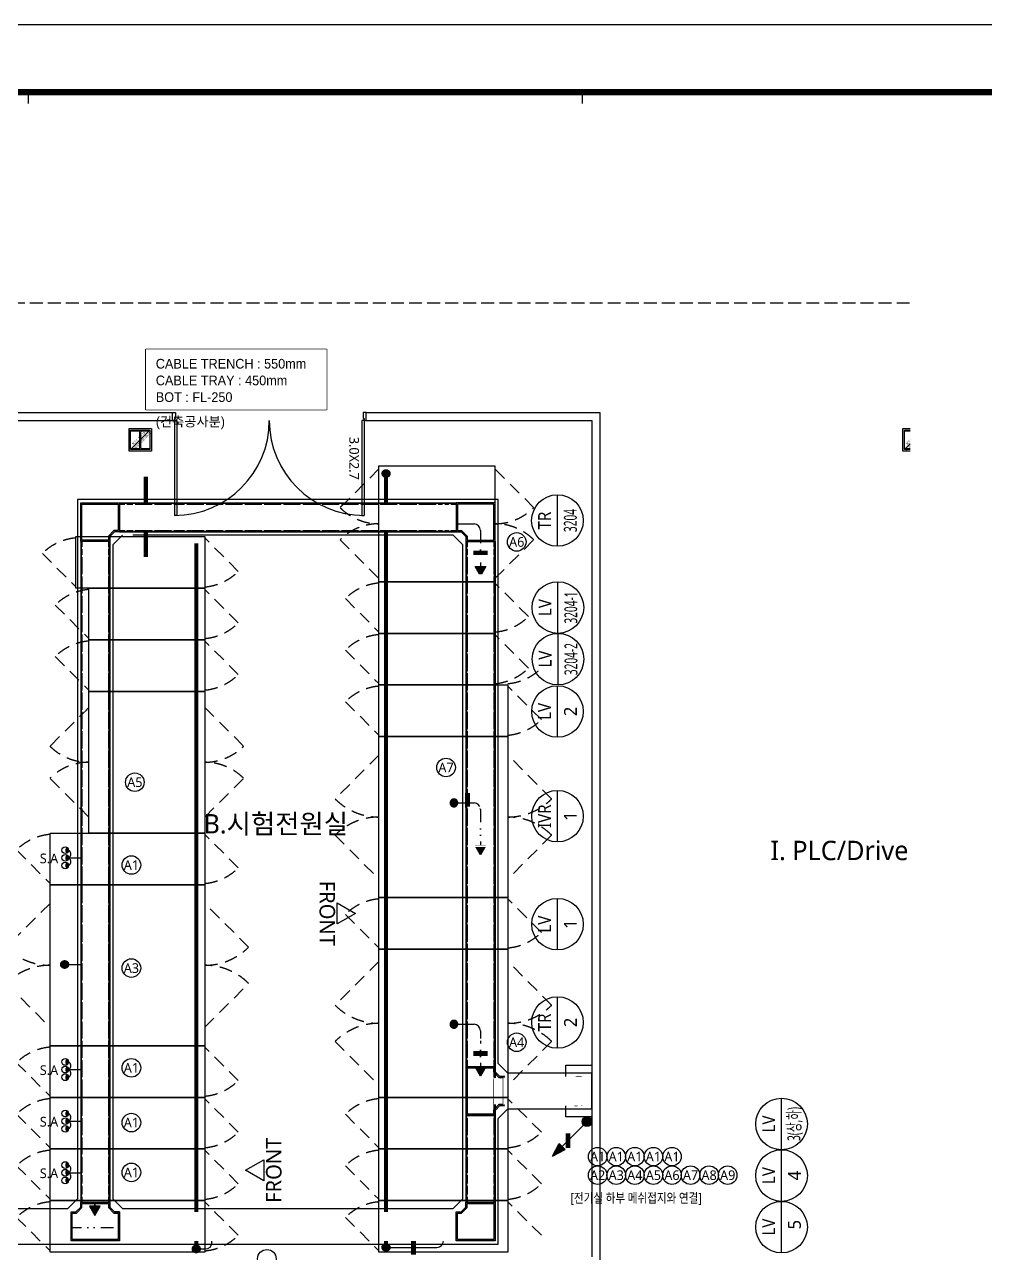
# Model space of a CAD drawing. Header units: millimetres. Extents: x 3355 to 129505, y 4600 to 34300.
# Drawn here: x 98311 to 113209, y 15236 to 34300 of the extents above; entities that cross this region are included whole.
import ezdxf
from ezdxf.enums import TextEntityAlignment as Align
from ezdxf.xclip import XClip

# ---------------------------------------------------------------- set-up
doc = ezdxf.new("R2010")
doc.units = ezdxf.units.MM
doc.header["$LTSCALE"] = 800
doc.header["$XCLIPFRAME"] = 0
for name, pattern in [('CEN', [62, 60, -1, 0, -1]), ('DASH', [0.35, 0.25, -0.1]), ('DASHDOT1', [3.8, 3, -0.4, 0, -0.4]), ('DIVIDE2', [0.625, 0.25, -0.125, 0, -0.125, 0, -0.125]), ('HIDDEN', [0.375, 0.25, -0.125]), ('점선1', [2, 1.25, -0.75])]:
    doc.linetypes.add(name, pattern=pattern)
for name, color, linetype in [('11$1$SYM', 3, 'Continuous'), ('arch', 8, 'Continuous'), ('DIM', 6, 'Continuous'), ('S', 4, 'Continuous'), ('SECT', 2, 'Continuous'), ('SYM', 3, 'Continuous'), ('TRENCH', 3, 'Continuous'), ('XR-SHEET-SHT', 5, 'Continuous'), ('XREF', 7, 'CEN'), ('수배전반', 3, 'Continuous')]:
    doc.layers.add(name, color=color, linetype=linetype)
doc.layers.add('TXT-1', color=137, linetype='Continuous', plot=False)
doc.layers.add('XR-SHEET-TEMP', color=171, linetype='Continuous', plot=False)
doc.layers.add('건축도면', color=9, linetype='Continuous', lineweight=25)
doc.styles.add('GHS', font='malgun.ttf')
doc.styles.add('XREF-A-PLAN$0$스타일1', font='malgun.ttf')
doc.styles.add('돋움', font='')
doc.styles.add('스타일1', font='malgun.ttf')
doc.styles.get('돋움').set_extended_font_data('Dotum')

# ---------------------------------------------------------------- blocks, each defined once
blk = doc.blocks.new('XR-현황측량도')
at = {"color": 0}
blk.add_lwpolyline([(87949, 77003, 0.113814), (91117, 74545, 0.13394), (93095, 74047), (94071, 74047), (99828, 74046), (108550, 74046), (116948, 74022), (126987, 74021), (128740, 73975), (135159, 74063), (143027, 74044), (151690, 74037), (154883, 74051), (162789, 74142), (171655, 74152), (178948, 74224), (185441, 74258), (186412, 74405), (193068, 76972, 0.271364), (196517, 81929), (196870, 86053), (196859, 91789), (196871, 109951)], format="xyb", dxfattribs=at)
blk = doc.blocks.new('D-3.0X2.7')
at = {"color": 0}
for p, q in [((-2970, -125), (-2970, -1595)), ((-30, -125), (-30, -1595))]:
    blk.add_line(p, q, dxfattribs=at)
for points in [[(0, 0), (-45, 0), (-45, 0), (-45, 0), (-45, -95), (-30, -95), (-30, -125), (0, -125), (0, 0)], [(-3000, 0), (-2955, 0), (-2955, 0), (-2955, 0), (-2955, -95), (-2970, -95), (-2970, -125), (-3000, -125), (-3000, 0)], [(-2970, -125), (-2935, -125), (-2935, -1595), (-2970, -1595)], [(-30, -125), (-65, -125), (-65, -1595), (-30, -1595)]]:
    blk.add_lwpolyline(points, dxfattribs=at)
for centre, start, end in [((-2970, -125), 270, 0), ((-30, -125), 180, 270)]:
    blk.add_arc(centre, 1470, start, end, dxfattribs=at)
at = {"color": 0, "style": 'XREF-A-PLAN$0$스타일1'}
blk.add_text('3.0X2.7', height=150, rotation=270, dxfattribs=at).set_placement((-259, -377))
blk = doc.blocks.new('S-SC11')
at = {"color": 0}
blk.add_line((-150, -150), (150, 150), dxfattribs=at)
for points in [[(-175, 175), (175, 175), (175, -175), (-175, -175)], [(-150, 150), (150, 150), (150, -150), (-150, -150)]]:
    blk.add_lwpolyline(points, close=True, dxfattribs=at)
blk.add_lwpolyline([(-150, -150), (-150, -135), (-23, -135, 0.414214), (-5, -117), (-5, 117, 0.414214), (-23, 135), (-150, 135), (-150, 150), (150, 150), (150, 135), (23, 135, 0.414214), (5, 117), (5, -117, 0.414214), (23, -135), (150, -135), (150, -150)], format="xyb", close=True, dxfattribs=at)
at = {"color": 0, "style": '스타일1'}
blk.add_text('H-300X300X10X15', height=35, rotation=45, dxfattribs=at).set_placement((19, -23), align=Align.MIDDLE_CENTER)
blk.add_text('SC11, SC11A', height=35, rotation=45, dxfattribs=at).set_placement((-109, -83))
blk = doc.blocks.new('XR-PLAN', base_point=(461, 408))
at = {"layer": 'arch', "linetype": 'DASH'}
blk.add_lwpolyline([(43474, 58029), (87474, 58029), (87474, 70029), (43474, 70029)], close=True, dxfattribs=at)
blk.add_lwpolyline([(43474, 58029), (87474, 58029), (87474, 70029), (43474, 70029)], close=True, dxfattribs=at)
at = {"layer": 'arch'}
for points in [[(62355, 56325), (66045, 56325)], [(69000, 56325), (72625, 56325), (72625, 43100)], [(62370, 56200), (66030, 56200)], [(69000, 56200), (72500, 56200), (72500, 43225)]]:
    blk.add_lwpolyline(points, dxfattribs=at)
ref = blk.add_blockref('XR-현황측량도', (-77510, -35338), dxfattribs=at)
XClip(ref).set_block_clipping_path([(86810.4680804907, 39538.2997129494), (224210.4680804907, 149938.2997129495)])
for name, p in [('D-3.0X2.7', (69000, 56325)), ('S-SC11', (65500, 55900)), ('S-SC11', (77500, 55900))]:
    blk.add_blockref(name, p, dxfattribs=at)
at = {"layer": 'TXT-1', "style": '스타일1'}
for s, p in [('B.시험전원실', (67600, 49945)), ('I. PLC/Drive 검증시스템 및 신사업 검증시스템', (79179, 49531))]:
    blk.add_text(s, height=300, dxfattribs=at).set_placement(p, align=Align.MIDDLE_CENTER)
blk = doc.blocks.new('XR-FORM-EE', base_point=(461, 408))
at = {"layer": 'XR-SHEET-SHT', "color": 5}
blk.add_lwpolyline([(0, 118800), (168200, 118800), (168200, 0), (0, 0)], close=True, dxfattribs=at)
at = {"layer": 'XR-SHEET-SHT', "color": 5, "const_width": 400}
blk.add_lwpolyline([(9300, 114600), (163900, 114600), (163900, 4200), (9300, 4200)], close=True, dxfattribs=at)
at = {"layer": 'XR-SHEET-TEMP'}
for p, q in [((43650, 114600), (43650, 113900)), ((78000, 114600), (78000, 113900))]:
    blk.add_line(p, q, dxfattribs=at)
blk = doc.blocks.new('A$C07382CB1')
at = {"layer": 'SYM'}
blk.add_hatch(color=5, dxfattribs=at).paths.add_polyline_path([(393, 501), (447, 447), (501, 393), (624, 624)])
h = blk.add_hatch(color=5, dxfattribs=at)
edge = h.paths.add_edge_path()
edge.add_ellipse((0, 0), major_axis=(61.9, 61.9), ratio=1, start_angle=45, end_angle=225, ccw=False)
edge.add_ellipse((0, 0), major_axis=(61.9, 61.9), ratio=1, start_angle=225, end_angle=405, ccw=False)
for p, q in [((62, 62), (624, 624)), ((624, 624), (393, 501)), ((393, 501), (447, 447)), ((501, 393), (447, 447)), ((624, 624), (501, 393))]:
    blk.add_line(p, q, dxfattribs=at)
blk.add_circle((0, 0), 87.5, dxfattribs=at)
blk = doc.blocks.new('D8')
at = {"layer": 'SYM', "xscale": 0.00742857142770663, "yscale": 0.00742857142770663, "zscale": 0.00742857142770663}
blk.add_blockref('A$C07382CB1', (0, 0), dxfattribs=at)
blk = doc.blocks.new('A$C377138F4')
at = {"layer": 'SYM'}
blk.add_hatch(color=6, dxfattribs=at).paths.add_polyline_path([(47, 41, 0.45784), (-47, 41, 0.641986)])
at = {"layer": 'SYM', "linetype": 'Continuous'}
blk.add_circle((0, 0), 62.7, dxfattribs=at)
blk.add_arc((0, 63), 52.2, 204.6002, 335.3998, dxfattribs=at)
blk = doc.blocks.new('A5')
at = {"layer": 'SYM'}
blk.add_lwpolyline([(0, 0), (0.83, 1.44), (-0.83, 1.44)], close=True, dxfattribs=at)
at = {"color": 6}
blk.add_wipeout([(-0.83, 1.44), (0.83, 1.44), (0, 0)], dxfattribs=at).dxf.layer = 'SYM'
at = {"layer": 'SYM'}
h = blk.add_hatch(color=6, dxfattribs=at)
h.dxf.hatch_style = 1
h.paths.add_polyline_path([(-0.83, 1.44), (0, 0), (0.83, 1.44)])
blk = doc.blocks.new('A$C612916C8')
at = {"layer": 'SYM'}
blk.add_hatch(color=6, dxfattribs=at).paths.add_polyline_path([(60, 0, 1), (-60, 0, 1)])
at = {"layer": 'SYM', "linetype": 'DASHDOT1'}
blk.add_circle((0, 0), 60, dxfattribs=at)
blk = doc.blocks.new('A$C761c27b9')
at = {"layer": 'TRENCH', "color": 8}
for p, q in [((-500, -650), (-500, -10900)), ((-480, -650), (-480, -10900)), ((-70, -650), (-70, -10900)), ((-50, -650), (-50, -10900))]:
    blk.add_line(p, q, dxfattribs=at)
at = {"color": 8}
for points in [[(-5874, -50), (-5874, -500), (-650, -500), (-650, -50)], [(-6024, -650), (-6474, -650), (-6474, -10900), (-6024, -10900)], [(-15200, -11500), (-15200, -11050), (-6624, -11050), (-6624, -11500)], [(-5874, -11500), (-5874, -11050), (-650, -11050), (-650, -11500)]]:
    blk.add_wipeout(points, dxfattribs=at).dxf.layer = 'TRENCH'
at = {"layer": 'TRENCH', "color": 8}
for points in [[(-6454, -630), (-6454, -70), (-5894, -70), (-5894, -480), (-5958, -480), (-6044, -567), (-6044, -630)], [(-70, -630), (-70, -70), (-630, -70), (-630, -480), (-567, -480), (-480, -567), (-480, -630)], [(-6604, -11480), (-6604, -11070), (-6541, -11070), (-6454, -10983), (-6454, -10920), (-6044, -10920), (-6044, -10983), (-5958, -11070), (-5894, -11070), (-5894, -11480)], [(-70, -10920), (-70, -11480), (-630, -11480), (-630, -11070), (-567, -11070), (-480, -10983), (-480, -10920)]]:
    blk.add_lwpolyline(points, close=True, dxfattribs=at)
for points in [[(-5874, -50), (-650, -50)], [(-5874, -70), (-650, -70)], [(-5874, -480), (-650, -480)], [(-5874, -500), (-650, -500)], [(-6474, -650), (-6474, -10900)], [(-6454, -650), (-6454, -10900)], [(-6044, -650), (-6044, -10900)], [(-6024, -650), (-6024, -10900)]]:
    blk.add_lwpolyline(points, dxfattribs=at)
at = {"color": 8}
for points in [[(-480, -862), (-480, -892), (-70, -892), (-70, -862)], [(-480, -1162), (-480, -1192), (-70, -1192), (-70, -1162)], [(-480, -1462), (-480, -1492), (-70, -1492), (-70, -1462)], [(-480, -1762), (-480, -1792), (-70, -1792), (-70, -1762)], [(-480, -2062), (-480, -2092), (-70, -2092), (-70, -2062)], [(-480, -2362), (-480, -2392), (-70, -2392), (-70, -2362)], [(-480, -2662), (-480, -2692), (-70, -2692), (-70, -2662)], [(-480, -2962), (-480, -2992), (-70, -2992), (-70, -2962)], [(-480, -3262), (-480, -3292), (-70, -3292), (-70, -3262)], [(-480, -3562), (-480, -3592), (-70, -3592), (-70, -3562)], [(-480, -3862), (-480, -3892), (-70, -3892), (-70, -3862)], [(-480, -4162), (-480, -4192), (-70, -4192), (-70, -4162)], [(-480, -4462), (-480, -4492), (-70, -4492), (-70, -4462)], [(-480, -4762), (-480, -4792), (-70, -4792), (-70, -4762)], [(-480, -5062), (-480, -5092), (-70, -5092), (-70, -5062)], [(-480, -5362), (-480, -5392), (-70, -5392), (-70, -5362)], [(-480, -5662), (-480, -5692), (-70, -5692), (-70, -5662)], [(-480, -5962), (-480, -5992), (-70, -5992), (-70, -5962)], [(-480, -6262), (-480, -6292), (-70, -6292), (-70, -6262)], [(-480, -6562), (-480, -6592), (-70, -6592), (-70, -6562)], [(-480, -6862), (-480, -6892), (-70, -6892), (-70, -6862)], [(-480, -7162), (-480, -7192), (-70, -7192), (-70, -7162)], [(-480, -7462), (-480, -7492), (-70, -7492), (-70, -7462)], [(-480, -7762), (-480, -7792), (-70, -7792), (-70, -7762)], [(-480, -8062), (-480, -8092), (-70, -8092), (-70, -8062)], [(-480, -8362), (-480, -8392), (-70, -8392), (-70, -8362)], [(-480, -8662), (-480, -8692), (-70, -8692), (-70, -8662)], [(-480, -8962), (-480, -8992), (-70, -8992), (-70, -8962)], [(-480, -9262), (-480, -9292), (-70, -9292), (-70, -9262)], [(-480, -9562), (-480, -9592), (-70, -9592), (-70, -9562)], [(-480, -9862), (-480, -9892), (-70, -9892), (-70, -9862)], [(-480, -10162), (-480, -10192), (-70, -10192), (-70, -10162)], [(-480, -10447), (-480, -10477), (-70, -10477), (-70, -10447)], [(-480, -10612), (-480, -10642), (-70, -10642), (-70, -10612)], [(-7144, -11070), (-7114, -11070), (-7114, -11480), (-7144, -11480)], [(-6844, -11070), (-6814, -11070), (-6814, -11480), (-6844, -11480)], [(-5789, -11070), (-5759, -11070), (-5759, -11480), (-5789, -11480)], [(-5662, -11070), (-5632, -11070), (-5632, -11480), (-5662, -11480)], [(-5362, -11070), (-5332, -11070), (-5332, -11480), (-5362, -11480)], [(-5062, -11070), (-5032, -11070), (-5032, -11480), (-5062, -11480)], [(-4862, -11070), (-4832, -11070), (-4832, -11480), (-4862, -11480)], [(-4562, -11070), (-4532, -11070), (-4532, -11480), (-4562, -11480)], [(-4262, -11070), (-4232, -11070), (-4232, -11480), (-4262, -11480)], [(-3962, -11070), (-3932, -11070), (-3932, -11480), (-3962, -11480)], [(-1862, -11070), (-1832, -11070), (-1832, -11480), (-1862, -11480)], [(-1562, -11070), (-1532, -11070), (-1532, -11480), (-1562, -11480)], [(-1262, -11070), (-1232, -11070), (-1232, -11480), (-1262, -11480)], [(-962, -11070), (-932, -11070), (-932, -11480), (-962, -11480)], [(-765, -11070), (-735, -11070), (-735, -11480), (-765, -11480)]]:
    blk.add_wipeout(points, dxfattribs=at).dxf.layer = 'TRENCH'
at = {"layer": 'TRENCH', "color": 8}
for p, q in [((-5874, -11050), (-5949, -11050)), ((-5874, -11500), (-5874, -11050)), ((-5874, -11050), (-5874, -11500))]:
    blk.add_line(p, q, dxfattribs=at)
for points in [[(-500, -9551), (-50, -9551), (-50, -9476), (25, -9401), (100, -9401), (100, -8951), (25, -8951), (-50, -8876), (-50, -8801), (-500, -8801), (-500, -9551)], [(-480, -9531), (-70, -9531), (-70, -9468), (17, -9381), (80, -9381), (80, -8971), (17, -8971), (-70, -8884), (-70, -8821), (-480, -8821)], [(-50, -10900), (-50, -11500), (-650, -11500), (-650, -11050), (-575, -11050), (-500, -10975), (-500, -10900)]]:
    blk.add_lwpolyline(points, close=True, dxfattribs=at)
at = {"layer": '건축도면', "linetype": 'Continuous'}
for p, q in [((-15200, -11000), (-6674, -11000)), ((-5824, -11000), (-700, -11000))]:
    blk.add_line(p, q, dxfattribs=at)
at = {"layer": '건축도면'}
for p, q in [((-15200, -11550), (-6831, -11550)), ((-6831, -11550), (0, -11550))]:
    blk.add_line(p, q, dxfattribs=at)
at = {"color": 8}
for points in [[(-5789, -480), (-5759, -480), (-5759, -70), (-5789, -70)], [(-5662, -480), (-5632, -480), (-5632, -70), (-5662, -70)], [(-5362, -480), (-5332, -480), (-5332, -70), (-5362, -70)], [(-5062, -480), (-5032, -480), (-5032, -70), (-5062, -70)], [(-4862, -480), (-4832, -480), (-4832, -70), (-4862, -70)], [(-4562, -480), (-4532, -480), (-4532, -70), (-4562, -70)], [(-4262, -480), (-4232, -480), (-4232, -70), (-4262, -70)], [(-3962, -480), (-3932, -480), (-3932, -70), (-3962, -70)], [(-3662, -480), (-3632, -480), (-3632, -70), (-3662, -70)], [(-3362, -480), (-3332, -480), (-3332, -70), (-3362, -70)], [(-3062, -480), (-3032, -480), (-3032, -70), (-3062, -70)], [(-2762, -480), (-2732, -480), (-2732, -70), (-2762, -70)], [(-2462, -480), (-2432, -480), (-2432, -70), (-2462, -70)], [(-2162, -480), (-2132, -480), (-2132, -70), (-2162, -70)], [(-1862, -480), (-1832, -480), (-1832, -70), (-1862, -70)], [(-1562, -480), (-1532, -480), (-1532, -70), (-1562, -70)], [(-1262, -480), (-1232, -480), (-1232, -70), (-1262, -70)], [(-765, -480), (-735, -480), (-735, -70), (-765, -70)], [(-6454, -7762), (-6454, -7792), (-6044, -7792), (-6044, -7762)], [(-6454, -8062), (-6454, -8092), (-6044, -8092), (-6044, -8062)], [(-6454, -8362), (-6454, -8392), (-6044, -8392), (-6044, -8362)], [(-6454, -8662), (-6454, -8692), (-6044, -8692), (-6044, -8662)], [(-6454, -8962), (-6454, -8992), (-6044, -8992), (-6044, -8962)], [(-6454, -9262), (-6454, -9292), (-6044, -9292), (-6044, -9262)], [(-6454, -9562), (-6454, -9592), (-6044, -9592), (-6044, -9562)], [(-6454, -9862), (-6454, -9892), (-6044, -9892), (-6044, -9862)], [(-6454, -10162), (-6454, -10192), (-6044, -10192), (-6044, -10162)]]:
    blk.add_wipeout(points, dxfattribs=at).dxf.layer = 'TRENCH'
at = {"layer": 'TRENCH', "color": 8}
for points in [[(-6474, -650), (-6474, -50), (-5874, -50), (-5874, -500), (-5949, -500), (-6024, -575), (-6024, -650)], [(-50, -650), (-50, -50), (-650, -50), (-650, -500), (-575, -500), (-500, -575), (-500, -650)]]:
    blk.add_lwpolyline(points, close=True, dxfattribs=at)
at = {"layer": '건축도면'}
for p, q in [((-6524, 0), (-6524, -9294)), ((-6524, -9294), (-6524, -10850))]:
    blk.add_line(p, q, dxfattribs=at)
at = {"layer": '건축도면', "linetype": 'Continuous'}
blk.add_line((-5974, -700), (-5974, -10850), dxfattribs=at)
at = {"color": 8}
for points in [[(-863, -480), (-833, -480), (-833, -70), (-863, -70)], [(100, -9401), (100, -8951), (1450, -8951), (1450, -9401)], [(-63, -8971), (-33, -8971), (-33, -9381), (-63, -9381)], [(-480, -10785), (-480, -10815), (-70, -10815), (-70, -10785)], [(-3662, -11070), (-3632, -11070), (-3632, -11480), (-3662, -11480)], [(-3462, -11070), (-3432, -11070), (-3432, -11480), (-3462, -11480)], [(-3162, -11070), (-3132, -11070), (-3132, -11480), (-3162, -11480)], [(-2862, -11070), (-2832, -11070), (-2832, -11480), (-2862, -11480)], [(-2562, -11070), (-2532, -11070), (-2532, -11480), (-2562, -11480)], [(-2262, -11070), (-2232, -11070), (-2232, -11480), (-2262, -11480)]]:
    blk.add_wipeout(points, dxfattribs=at).dxf.layer = 'TRENCH'
blk.add_lwpolyline([(-550, -10850), (-700, -11000)])
at = {"layer": '건축도면'}
for p, q in [((1450, -9451), (1450, -8901)), ((0, -11550), (0, -9601))]:
    blk.add_line(p, q, dxfattribs=at)
at = {"color": 8}
for points in [[(-962, -480), (-932, -480), (-932, -70), (-962, -70)], [(-6454, -735), (-6454, -765), (-6044, -765), (-6044, -735)], [(-480, -735), (-480, -765), (-70, -765), (-70, -735)], [(-6454, -862), (-6454, -892), (-6044, -892), (-6044, -862)], [(-6454, -1162), (-6454, -1192), (-6044, -1192), (-6044, -1162)], [(-6454, -1462), (-6454, -1492), (-6044, -1492), (-6044, -1462)], [(-6454, -1762), (-6454, -1792), (-6044, -1792), (-6044, -1762)], [(-6454, -2062), (-6454, -2092), (-6044, -2092), (-6044, -2062)], [(-6454, -2362), (-6454, -2392), (-6044, -2392), (-6044, -2362)], [(-6454, -2662), (-6454, -2692), (-6044, -2692), (-6044, -2662)], [(-6454, -2962), (-6454, -2992), (-6044, -2992), (-6044, -2962)], [(-6454, -3262), (-6454, -3292), (-6044, -3292), (-6044, -3262)], [(-6454, -3562), (-6454, -3592), (-6044, -3592), (-6044, -3562)], [(-6454, -3862), (-6454, -3892), (-6044, -3892), (-6044, -3862)], [(-6454, -4162), (-6454, -4192), (-6044, -4192), (-6044, -4162)], [(-6454, -4462), (-6454, -4492), (-6044, -4492), (-6044, -4462)], [(-6454, -4762), (-6454, -4792), (-6044, -4792), (-6044, -4762)], [(-6454, -5062), (-6454, -5092), (-6044, -5092), (-6044, -5062)], [(-6454, -5362), (-6454, -5392), (-6044, -5392), (-6044, -5362)], [(-6454, -5662), (-6454, -5692), (-6044, -5692), (-6044, -5662)], [(-6454, -5962), (-6454, -5992), (-6044, -5992), (-6044, -5962)], [(-6454, -6262), (-6454, -6292), (-6044, -6292), (-6044, -6262)], [(-6454, -6562), (-6454, -6592), (-6044, -6592), (-6044, -6562)], [(-6454, -6862), (-6454, -6892), (-6044, -6892), (-6044, -6862)], [(-6454, -7162), (-6454, -7192), (-6044, -7192), (-6044, -7162)], [(-6454, -7462), (-6454, -7492), (-6044, -7492), (-6044, -7462)], [(80, -8971), (110, -8971), (110, -9381), (80, -9381)], [(380, -8971), (410, -8971), (410, -9381), (380, -9381)], [(680, -8971), (710, -8971), (710, -9381), (680, -9381)], [(980, -8971), (1010, -8971), (1010, -9381), (980, -9381)], [(1280, -8971), (1310, -8971), (1310, -9381), (1280, -9381)], [(-6454, -10447), (-6454, -10477), (-6044, -10477), (-6044, -10447)], [(-6454, -10612), (-6454, -10642), (-6044, -10642), (-6044, -10612)], [(-6454, -10785), (-6454, -10815), (-6044, -10815), (-6044, -10785)]]:
    blk.add_wipeout(points, dxfattribs=at).dxf.layer = 'TRENCH'
for points in [[(-5824, -550), (-5974, -700)], [(-550, -700), (-700, -550)], [(150, -8901), (0, -8751)], [(150, -9451), (0, -9601)], [(-6524, -10850), (-6674, -11000)], [(-5974, -10850), (-5824, -11000)]]:
    blk.add_lwpolyline(points)
at = {"layer": 'TRENCH', "color": 8}
blk.add_lwpolyline([(-6624, -11500), (-6624, -11050), (-6549, -11050), (-6474, -10975), (-6474, -10900), (-6024, -10900), (-6024, -10975), (-5949, -11050), (-5874, -11050), (-5874, -11500), (-6624, -11500)], close=True, dxfattribs=at)
at = {"layer": '건축도면'}
for p, q in [((0, 0), (-6524, 0)), ((0, -8751), (0, 0)), ((1450, -8901), (150, -8901)), ((150, -9451), (1450, -9451))]:
    blk.add_line(p, q, dxfattribs=at)
at = {"layer": '건축도면', "linetype": 'Continuous'}
for p, q in [((-700, -550), (-5668, -550)), ((-550, -10850), (-550, -700))]:
    blk.add_line(p, q, dxfattribs=at)
blk = doc.blocks.new('A$C440bd059')
at = {"layer": '수배전반', "color": 7, "linetype": '점선1', "ltscale": 0.2}
for p, q in [((3699, 1050), (3098, 449)), ((6101, 449), (5499, 1050)), ((1519, -539), (1000, -20)), ((3098, -49), (3699, -650)), ((5499, -650), (6101, -49)), ((-1519, -261), (-1000, -780)), ((6018, -1239), (5499, -720)), ((1519, -1339), (1000, -820)), ((-1319, -1061), (-800, -1580)), ((3181, -961), (3699, -1480)), ((6018, -2039), (5499, -1520)), ((1519, -2139), (1000, -1620)), ((-1319, -1861), (-800, -2380)), ((3181, -1761), (3699, -2280)), ((6218, -2839), (5699, -2320)), ((-800, -2650), (-1401, -3251)), ((1000, -2650), (1601, -3251)), ((3181, -2561), (3699, -3080)), ((3699, -3390), (3021, -4069)), ((6378, -4069), (5699, -3390)), ((-800, -4350), (-1401, -3749)), ((1000, -4350), (1601, -3749)), ((1519, -5139), (1000, -4620)), ((3021, -4631), (3699, -5310)), ((6378, -4631), (5699, -5310)), ((-1919, -4861), (-1400, -5380)), ((-1400, -5690), (-2079, -6369)), ((1679, -6369), (1000, -5690)), ((6218, -6139), (5699, -5620)), ((3181, -5861), (3699, -6380)), ((3699, -6590), (3021, -7269)), ((6378, -7269), (5699, -6590)), ((-2079, -6931), (-1400, -7610)), ((1000, -7610), (1679, -6931)), ((1519, -8439), (1000, -7920)), ((3021, -7831), (3699, -8510)), ((6378, -7831), (5699, -8510)), ((-1919, -8161), (-1400, -8680)), ((1519, -9239), (1000, -8720)), ((6218, -9239), (5699, -8720)), ((-1919, -8961), (-1400, -9480)), ((3181, -8961), (3699, -9480)), ((1519, -10039), (1000, -9520)), ((6218, -10039), (5699, -9520)), ((-1919, -9761), (-1400, -10280)), ((3181, -9761), (3699, -10280)), ((1519, -10839), (1000, -10320)), ((6218, -10839), (5699, -10320)), ((-1919, -10561), (-1400, -11080)), ((3181, -10561), (3699, -11080))]:
    blk.add_line(p, q, dxfattribs=at)
at = {"layer": '수배전반', "color": 7}
for points in [[(5499, 1100), (5499, -700), (3699, -700), (3699, 1100)], [(1000, -800), (-1000, -800), (-1000, 0), (1000, 0)], [(5499, -700), (5499, -1500), (3699, -1500), (3699, -700)], [(1000, -800), (1000, -1600), (-800, -1600), (-800, -800)], [(5499, -1500), (5499, -2300), (3699, -2300), (3699, -1500)], [(1000, -1600), (1000, -2400), (-800, -2400), (-800, -1600)], [(1000, -2400), (1000, -4600), (-800, -4600), (-800, -2400)], [(5699, -2300), (5699, -3100), (3699, -3100), (3699, -2300)], [(5699, -3100), (5699, -5600), (3699, -5600), (3699, -3100)], [(1000, -4600), (1000, -5400), (-1400, -5400), (-1400, -4600)], [(1000, -5400), (1000, -7900), (-1400, -7900), (-1400, -5400)], [(5699, -5600), (5699, -6400), (3699, -6400), (3699, -5600)], [(5699, -6400), (5699, -8700), (3699, -8700), (3699, -6400)], [(1000, -7900), (1000, -8700), (-1400, -8700), (-1400, -7900)], [(1000, -9500), (-1400, -9500), (-1400, -8700), (1000, -8700)], [(5699, -8700), (5699, -9500), (3699, -9500), (3699, -8700)], [(1000, -10300), (-1400, -10300), (-1400, -9500), (1000, -9500)], [(5699, -9500), (5699, -10300), (3699, -10300), (3699, -9500)], [(5699, -9500), (5699, -10300), (3699, -10300), (3699, -9500)], [(1000, -11100), (-1400, -11100), (-1400, -10300), (1000, -10300)], [(5699, -10300), (5699, -11100), (3699, -11100), (3699, -10300)], [(5699, -10300), (5699, -11100), (3699, -11100), (3699, -10300)]]:
    blk.add_lwpolyline(points, close=True, dxfattribs=at)
at = {"layer": '수배전반', "color": 7, "linetype": '점선1', "ltscale": 0.2}
for centre, radius, start, end in [((3699, 1050), 850, 225, 270), ((5499, 1050), 850, 270, 315), ((3699, -650), 850, 90, 135), ((5499, -650), 850, 45, 90), ((-929, -851), 834, 94.8824, 135), ((929, 51), 834, 274.8824, 315), ((3770, -1551), 834, 94.8824, 135), ((-729, -1651), 834, 94.8824, 135), ((5428, -649), 834, 274.8824, 315), ((929, -749), 834, 274.8824, 315), ((3770, -2351), 834, 94.8824, 135), ((-729, -2451), 834, 94.8824, 135), ((5428, -1449), 834, 274.8824, 315), ((5628, -1449), 834, 274.8824, 315), ((929, -1549), 834, 274.8824, 315), ((3770, -3151), 834, 94.8824, 135), ((5628, -2249), 834, 274.8824, 315), ((-800, -2650), 850, 225, 270), ((1000, -2650), 850, 270, 315), ((-800, -4350), 850, 90, 135), ((1000, -4350), 850, 45, 90), ((3699, -3390), 960, 225, 270), ((5699, -3390), 960, 270, 315), ((3699, -5310), 960, 90, 135), ((5699, -5310), 960, 45, 90), ((-1329, -5451), 834, 94.8824, 135), ((929, -4549), 834, 274.8824, 315), ((3770, -6451), 834, 94.8824, 135), ((5628, -5549), 834, 274.8824, 315), ((-1400, -5690), 960, 225, 270), ((1000, -5690), 960, 270, 315), ((-1400, -7610), 960, 90, 135), ((1000, -7610), 960, 45, 90), ((3699, -6590), 960, 225, 270), ((5699, -6590), 960, 270, 315), ((3699, -8510), 960, 90, 135), ((5699, -8510), 960, 45, 90), ((-1329, -8751), 834, 94.8824, 135), ((929, -7849), 834, 274.8824, 315), ((-1329, -9551), 834, 94.8824, 135), ((3770, -9551), 834, 94.8824, 135), ((929, -8649), 834, 274.8824, 315), ((5628, -8649), 834, 274.8824, 315), ((5628, -8649), 834, 274.8824, 315), ((-1329, -10351), 834, 94.8824, 135), ((3770, -10351), 834, 94.8824, 135), ((929, -9449), 834, 274.8824, 315), ((5628, -9449), 834, 274.8824, 315), ((-1329, -11151), 834, 94.8824, 135), ((3770, -11151), 834, 94.8824, 135), ((929, -10249), 834, 274.8824, 315)]:
    blk.add_arc(centre, radius, start, end, dxfattribs=at)

msp = doc.modelspace()

# ---------------------------------------------------------------- linework, layer by layer
at = {"layer": 'DIM'}
for p, q in [((106573.51282, 26206.13265, 0), (106573.51282, 27006.13265, 0)), ((106580.40973, 24856.12697, 0), (106580.40973, 25656.12697, 0)), ((106582.73053, 24056.12728, 0), (106582.73053, 24856.12728, 0)), ((106574.05188, 23244.17878, 0), (106574.05188, 24044.17878, 0)), ((106574.05188, 21619.17878, 0), (106574.05188, 22419.17878, 0)), ((106574.05188, 19944.17878, 0), (106574.05188, 20744.17878, 0)), ((106574.05188, 18419.17878, 0), (106574.05188, 19219.17878, 0)), ((110048.34592, 16844.17878, 0), (110048.34592, 17644.17878, 0)), ((110048.34592, 16044.17878, 0), (110048.34592, 16844.17878, 0)), ((110048.34592, 15244.17878, 0), (110048.34592, 16044.17878, 0))]:
    msp.add_line(p, q, dxfattribs=at)
for centre in [(106573.51282, 26606.13265), (106580.40973, 25256.12697), (106582.73053, 24456.12728, 0), (106574.05188, 23644.17878), (106574.05188, 22019.17878, 0), (106574.05188, 20344.17878), (106574.05188, 18819.17878, 0), (110048.34592, 17244.17878), (110048.34592, 16444.17878), (110048.34592, 15644.17878)]:
    msp.add_circle(centre, 400, dxfattribs=at)
at = {"layer": 'S'}
for p, q in [((105028.28382, 26553.51209), (105280.38001, 26553.51209)), ((105028.28382, 22225.47168), (105280.38001, 22225.47168)), ((98991.98741, 21372.73467), (99301.39563, 21372.73467)), ((98991.98741, 19718.34404), (99301.39563, 19718.34404)), ((105028.28382, 18791.79359), (105280.38001, 18791.79359)), ((98991.98741, 18087.93974), (99301.39563, 18087.93974)), ((98991.98741, 17287.93974), (99301.39563, 17287.93974)), ((98991.98741, 16487.93974), (99301.39563, 16487.93974)), ((101215.89349, 15405.98677), (101215.89349, 15538.39067)), ((101033.07834, 15305.98677), (101115.89349, 15305.98677)), ((103975.99777, 15330.00907), (104705.38001, 15330.00907))]:
    msp.add_line(p, q, dxfattribs=at)
at = {"layer": 'S', "linetype": 'DIVIDE2'}
for p, q in [((105380.38001, 26453.51209), (105380.38001, 25746.5686)), ((99459.23684, 22798.09839), (99459.23684, 21792.98783)), ((105380.38001, 22125.47168), (105380.38001, 21418.52819)), ((99401.39563, 21272.73467), (99401.39563, 20565.79117)), ((99401.39563, 19618.34404), (99401.39563, 18911.40054)), ((105380.38001, 18691.79359), (105380.38001, 17984.85009)), ((99401.39563, 17987.93974), (99401.39563, 17423.37939)), ((99401.39563, 17187.93974), (99401.39563, 16623.37939)), ((99401.39563, 16387.93974), (99401.39563, 15823.37939)), ((98991.98741, 15638.39067), (100454.00487, 15638.39067)), ((101315.89349, 15638.39067), (102238.9095, 15638.39067)), ((104805.38001, 15430.00907), (104805.38001, 15655.95366))]:
    msp.add_line(p, q, dxfattribs=at)
at = {"layer": 'S'}
for centre, start, end in [((105280.38001, 26453.51209), 0, 90), ((105280.38001, 22125.47168), 0, 90), ((99301.39563, 21272.73467), 0, 90), ((99301.39563, 19618.34404), 0, 90), ((105280.38001, 18691.79359), 0, 90), ((99301.39563, 17987.93974), 0, 90), ((99301.39563, 17187.93974), 0, 90), ((99301.39563, 16387.93974), 0, 90), ((101315.89349, 15538.39067), 90, 180), ((101115.89349, 15405.98677), 270, 0)]:
    msp.add_arc(centre, 100, start, end, dxfattribs=at)
at = {"layer": 'S', "linetype": 'DASHDOT1'}
for centre in [(98962.91483, 21432.0055), (98962.91483, 21313.46383), (98962.91483, 18147.21057), (98962.91483, 18028.66891), (98962.91483, 17347.21057), (98962.91483, 17228.66891), (98962.91483, 16547.21057), (98962.91483, 16428.66891), (98962.91483, 15697.66151), (98962.91483, 15579.11984)]:
    msp.add_arc(centre, 66.01702, 296.128132292, 63.871867708, dxfattribs=at)
at = {"layer": 'SECT', "color": 5, "linetype": 'HIDDEN'}
for points in [[(103915.99776, 21799.70082, 60, 60, 0), (103915.99776, 27334.54292, 0, 0, 0)], [(100973.07833, 23688.85373, 60, 60, 0), (100973.07833, 26254.59773, 0, 0, 0)], [(100973.07833, 15305.98677, 60, 60, 0), (100973.07833, 23795.01538, 0, 0, 0)], [(103915.99776, 15307.12389, 60, 60, 0), (103915.99776, 21838.046, 0, 0, 0)]]:
    msp.add_lwpolyline(points, format="xyseb", dxfattribs=at)
at = {"layer": 'SYM', "color": 6}
for points in [[(105267.88001, 26100.04035, 75, 75, 0), (105492.88001, 26100.04035, 0, 0, 0), (106086.21234, 26100.04035, 0, 0, 0)], [(105179.32369, 22152.51712, 75, 75, 0), (105179.32369, 22377.51712, 0, 0, 0), (105179.32369, 22600.65408, 0, 0, 0), (104702.50999, 22600.65408, 0, 0, 0)], [(99346.73684, 22372.14583, 75, 75, 0), (99571.73684, 22372.14583, 0, 0, 0), (100165.06917, 22372.14583, 0, 0, 0)], [(99293.41901, 21087.28679, 75, 75, 0), (99518.41901, 21087.28679, 0, 0, 0), (100111.75134, 21087.28679, 0, 0, 0)], [(99293.41901, 19488.71011, 75, 75, 0), (99518.41901, 19488.71011, 0, 0, 0), (100111.75134, 19488.71011, 0, 0, 0)], [(105267.88001, 18338.32184, 75, 75, 0), (105492.88001, 18338.32184, 0, 0, 0), (106086.21234, 18338.32184, 0, 0, 0)], [(99293.41901, 17940.98339, 75, 75, 0), (99518.41901, 17940.98339, 0, 0, 0), (100111.75134, 17940.98339, 0, 0, 0)], [(99293.41901, 17091.9108, 75, 75, 0), (99518.41901, 17091.9108, 0, 0, 0), (100111.75134, 17091.9108, 0, 0, 0)], [(106736.69076, 17098.77782, 75, 75, 0), (106736.69076, 16873.77782, 0, 0, 0), (106736.69076, 16245.89726, 0, 0, 0), (109401.95769, 16245.89726, 0, 0, 0)], [(99293.41901, 16319.1528, 75, 75, 0), (99518.41901, 16319.1528, 0, 0, 0), (100111.75134, 16319.1528, 0, 0, 0)], [(104340.68889, 15442.50907, 75, 75, 0), (104340.68889, 15217.50907, 0, 0, 0), (104340.68889, 14841.4673, 0, 0, 0)]]:
    msp.add_lwpolyline(points, format="xyseb", dxfattribs=at)
for points in [[(103158.88189, 20674.56381), (103440.77066, 20511.81525), (103158.88189, 20349.06669)], [(102020.87247, 16363.73657), (101738.9837, 16526.48513), (102020.87247, 16689.23369)], [(102020.87247, 16363.73657), (101738.9837, 16526.48513), (102020.87247, 16689.23369)]]:
    msp.add_lwpolyline(points, close=True, dxfattribs=at)
at = {"layer": 'SYM'}
msp.add_lwpolyline([(107105.64951, 17355.23657), (106705.64951, 17355.23657), (106705.64951, 18155.23657), (107105.64951, 18155.23657)], close=True, dxfattribs=at)
at = {"layer": 'SYM', "color": 6}
for centre in [(105942.21234, 26274.04035), (104846.50999, 22774.65408), (100021.06917, 22546.14583), (99967.75134, 21261.28679), (99967.75134, 19662.71011), (105942.21234, 18512.32184), (99967.75134, 18114.98339), (99967.75134, 17265.9108), (107197.33958, 16737.89726), (107485.33958, 16737.89726), (107773.33958, 16737.89726), (108061.33958, 16737.89726), (108349.33958, 16737.89726), (99967.75134, 16493.1528), (107197.33958, 16449.89726), (107485.33958, 16449.89726), (107773.33958, 16449.89726), (108061.33958, 16449.89726), (108349.33958, 16449.89726), (108637.33958, 16449.89726), (108925.33958, 16449.89726), (109213.33958, 16449.89726), (102068.14282, 15151.89723)]:
    msp.add_circle(centre, 144, dxfattribs=at)

# ---------------------------------------------------------------- block references
at = {"layer": 'S', "xscale": 115.3846230952312, "yscale": 115.3846230952312, "zscale": 115.3846230952312, "rotation": 179.9999999999999}
msp.add_blockref('D8', (107030.64951, 17280.23657), dxfattribs=at)
at = {"layer": 'SYM', "rotation": 180}
for p in [(103915.99776, 27334.54292), (100973.07833, 26554.59773), (99460.32809, 22858.08847), (98931.9874, 19718.34404), (100973.07833, 15305.98677), (103915.99776, 15330.00907)]:
    msp.add_blockref('A$C612916C8', p, dxfattribs=at)
at = {"layer": 'SYM', "xscale": -1, "rotation": 180}
for p in [(104968.28382, 26553.51209), (104968.28382, 22225.47168), (104968.28382, 18791.79359)]:
    msp.add_blockref('A$C612916C8', p, dxfattribs=at)
at = {"layer": 'SYM', "xscale": 0.8333333333333333, "yscale": 0.8333333333333333, "zscale": 0.8333333333333333, "rotation": 270}
for p in [(98939.7394, 21491.27633), (98939.7394, 21372.73467), (98939.7394, 21254.193), (98939.7394, 18206.48141), (98939.7394, 18087.93974), (98939.7394, 17969.39807), (98939.7394, 17406.48141), (98939.7394, 17287.93974), (98939.7394, 17169.39807), (98939.7394, 16606.48141), (98939.7394, 16487.93974), (98939.7394, 16369.39807), (98939.7394, 15756.93234), (98939.7394, 15638.39067), (98939.7394, 15519.84901)]:
    msp.add_blockref('A$C377138F4', p, dxfattribs=at)
at = {"layer": '건축도면', "color": 1, "linetype": '점선1', "ltscale": 0.2}
ref = msp.add_blockref('XR-PLAN', (-6983.32308, -27635.43025), dxfattribs=at)
XClip(ref).set_block_clipping_path([(56227.7345986668, 39479.2603850555), (77438.0684519374, 60194.2361228569)])

# ---------------------------------------------------------------- texts
at = {"layer": 'DIM', "color": 3, "style": 'GHS'}
for s, width, p in [('TR', 0.9, (106373.51282, 26606.13265)), ('3204', 0.6, (106773.51282, 26606.13265)), ('LV', 0.9, (106380.40973, 25256.12697)), ('3204-1', 0.6, (106780.40973, 25256.12697)), ('3204-2', 0.6, (106782.73053, 24456.12728, 0)), ('LV', 0.9, (106382.73053, 24456.12728, 0)), ('LV', 0.9, (106374.05188, 23644.17878)), ('IVR', 0.9, (106374.05188, 22019.17878, 0)), ('LV', 0.9, (106374.05188, 20344.17878)), ('TR', 0.9, (106374.05188, 18819.17878, 0)), ('LV', 0.9, (109848.34592, 17244.17878)), ('3(상,하)', 0.6, (110248.34592, 17244.17878)), ('LV', 0.9, (109848.34592, 16444.17878)), ('LV', 0.9, (109848.34592, 15644.17878))]:
    msp.add_text(s, height=200, rotation=90, dxfattribs=dict(at, width=width)).set_placement(p, align=Align.MIDDLE)
for s, p in [('2', (106774.05188, 23644.17878)), ('1', (106774.05188, 22019.17878, 0)), ('1', (106774.05188, 20344.17878)), ('2', (106774.05188, 18819.17878, 0)), ('4', (110248.34592, 16444.17878)), ('5', (110248.34592, 15681.33096))]:
    msp.add_text(s, height=200, rotation=90, dxfattribs=at).set_placement(p, align=Align.MIDDLE)
at = {"layer": 'SYM', "style": 'GHS'}
for s, p in [('A6', (105942.21234, 26274.04035)), ('A7', (104846.50999, 22774.65408)), ('A5', (100021.06917, 22546.14583)), ('A1', (99967.75134, 21261.28679)), ('A3', (99967.75134, 19662.71011)), ('A4', (105942.21234, 18512.32184)), ('A1', (99967.75134, 18114.98339)), ('A1', (99967.75134, 17265.9108)), ('A1', (107197.33958, 16737.89726)), ('A1', (107485.33958, 16737.89726)), ('A1', (107773.33958, 16737.89726)), ('A1', (108061.33958, 16737.89726)), ('A1', (108349.33958, 16737.89726)), ('A1', (99967.75134, 16493.1528)), ('A2', (107197.33958, 16449.89726)), ('A3', (107485.33958, 16449.89726)), ('A4', (107773.33958, 16449.89726)), ('A5', (108061.33958, 16449.89726)), ('A6', (108349.33958, 16449.89726)), ('A7', (108637.33958, 16449.89726)), ('A8', (108925.33958, 16449.89726)), ('A9', (109213.33958, 16449.89726))]:
    msp.add_text(s, height=150, dxfattribs=at).set_placement(p, align=Align.MIDDLE)
for s, p in [('S.A', (98547.58397, 21289.39973, 0)), ('S.A', (98547.58397, 18004.6048, 0)), ('S.A', (98547.58397, 17204.6048, 0)), ('S.A', (98547.58397, 16404.6048, 0)), ('L.A', (98547.58397, 15555.05573, 0))]:
    msp.add_text(s, height=150, dxfattribs=at).set_placement(p)
for s, height, rotation, p in [('FRONT', 240, 270, (103005.14389, 20511.81525)), ('GTB', 200, 270, (106905.64951, 17755.23657)), ('FRONT', 240, 90, (102174.61047, 16526.48513)), ('FRONT', 240, 90, (102174.61047, 16526.48513))]:
    msp.add_text(s, height=height, rotation=rotation, dxfattribs=at).set_placement(p, align=Align.MIDDLE)
at = {"layer": 'SYM', "style": 'GHS', "width": 0.8}
msp.add_text('[전기실 하부 메쉬접지와 연결]', height=150, dxfattribs=at).set_placement((106777.91374, 16021.51198))

# ---------------------------------------------------------------- wipeouts: each hides what was drawn before it
at = {"color": 6}
msp.add_wipeout([(100192.8465, 29262.23033), (100192.8465, 28325.10129), (102993.29502, 28325.10129), (102993.29502, 29262.23033)], dxfattribs=at).dxf.layer = 'SYM'

# ---------------------------------------------------------------- next in the draw order: linework, layer by layer
at = {"layer": 'SYM', "color": 6}
msp.add_lwpolyline([(100192.8465, 29262.23033), (102993.29502, 29262.23033), (102993.29502, 28325.10129), (100192.8465, 28325.10129)], close=True, dxfattribs=at)

# ---------------------------------------------------------------- next in the draw order: wipeouts: each hides what was drawn before it
at = {"color": 6}
msp.add_wipeout([(100192.8465, 29262.23033), (102993.29502, 29262.23033), (102993.29502, 28325.10129), (100192.8465, 28325.10129)], dxfattribs=at).dxf.layer = 'SYM'

# ---------------------------------------------------------------- next in the draw order: linework, layer by layer
at = {"layer": '11$1$SYM', "color": 6}
msp.add_lwpolyline([(100192.8465, 26041.90074, 66.11938, 66.11938, 0), (100192.8465, 27286.97634, 0, 0, 0), (100192.8465, 28325.10129, 0, 0, 0)], format="xyseb", dxfattribs=at)

# ---------------------------------------------------------------- next in the draw order: block references
at = {"layer": 'XREF', "xscale": 0.25, "yscale": 0.25, "zscale": 0.25}
msp.add_blockref('XR-FORM-EE', (87569.85398, 4702.54534), dxfattribs=at)

# ---------------------------------------------------------------- next in the draw order: texts
at = {"layer": 'SYM', "color": 3, "style": '돋움'}
for s, p in [('CABLE TRENCH : 550mm', (100345.82659, 28963.95402)), ('CABLE TRAY : 450mm', (100345.82659, 28704.93096)), ('BOT : FL-250', (100345.82659, 28445.90789)), ('(건축공사분)', (100345.82659, 28066.07823))]:
    msp.add_text(s, height=150, dxfattribs=at).set_placement(p)

# ---------------------------------------------------------------- next in the draw order: block references
at = {"layer": 'SYM', "linetype": 'Continuous', "yscale": 100, "zscale": 100}
for p, xscale in [((105380.38001, 25746.5686), -100), ((99459.23684, 21792.98783), 100), ((105380.38001, 21418.52819), -100), ((99401.39563, 20565.79117), 100), ((99401.39563, 18911.40054), 100), ((105380.38001, 17984.85009), -100), ((99401.39563, 17423.37939), 100), ((99401.39563, 16623.37939), 100), ((99401.39563, 15823.37939), 100)]:
    msp.add_blockref('A5', p, dxfattribs=dict(at, xscale=xscale))
for p, xscale, rotation in [((100454.00487, 15638.39067), 100, 89.99999999999999), ((102238.9095, 15638.39067), 100, 89.99999999999999), ((104805.38001, 15655.95366), -100, 180)]:
    msp.add_blockref('A5', p, dxfattribs=dict(at, xscale=xscale, rotation=rotation))

# ---------------------------------------------------------------- next in the draw order: linework, layer by layer
at = {"layer": 'S'}
msp.add_arc((104705.38001, 15430.00907), 100, 270, 0, dxfattribs=at)
at = {"layer": 'SYM', "color": 6}
for points in [[(99976.6894, 15750.89067, 75, 75, 0), (99976.6894, 15525.89067, 0, 0, 0), (99976.6894, 14773.44999, 0, 0, 0), (100470.88486, 14773.44999, 0, 0, 0)], [(101761.19772, 15733.15437, 75, 75, 0), (101761.19772, 15508.15437, 0, 0, 0), (101761.19772, 14947.89723, 0, 0, 0), (102255.39318, 14947.89723, 0, 0, 0)]]:
    msp.add_lwpolyline(points, format="xyseb", dxfattribs=at)

# ---------------------------------------------------------------- next in the draw order: block references
msp.add_blockref('A$C761c27b9', (105655.38001, 26931.12697))

# ---------------------------------------------------------------- next in the draw order: block references
at = {"layer": '건축도면', "color": 1, "linetype": '점선1', "ltscale": 0.2}
ref = msp.add_blockref('XR-PLAN', (35066.67692, -27635.43025), dxfattribs=at)
XClip(ref).set_block_clipping_path([(56227.7345986668, 39479.2603850555), (77438.0684519374, 60194.2361228569)])
at = {"layer": '수배전반'}
msp.add_blockref('A$C440bd059', (100105.91901, 26356.12697), dxfattribs=at)

doc.saveas('drawing.dxf')
